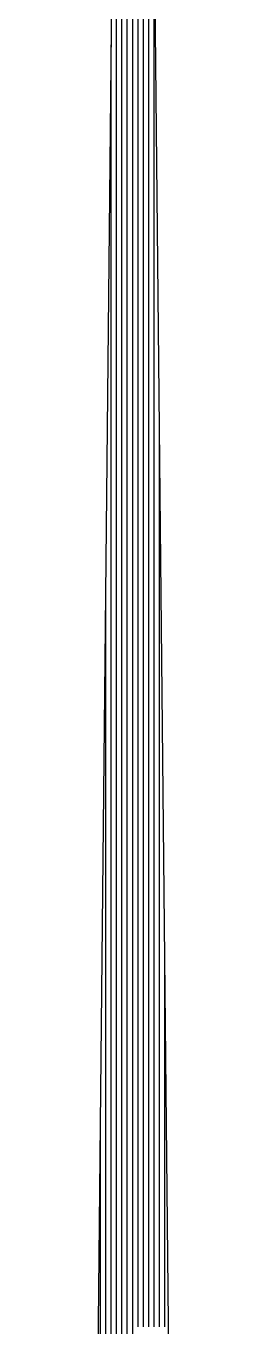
# Model space of a CAD drawing. Header units: metres. Extents: x 175929 to 176804, y 640596 to 641380.
# Drawn here: x 176777.53 to 176780.03, y 641148.8 to 641163.94 of the extents above; entities that cross this region are included whole.
import ezdxf

# ---------------------------------------------------------------- set-up
doc = ezdxf.new("R2010")
doc.units = ezdxf.units.M
doc.layers.add('C1680', color=8, linetype='Continuous')

# ---------------------------------------------------------------- blocks, each defined once
blk = doc.blocks.new('TAZAR_ZAFON')
at = {"color": 0}
for p, q in [((-21.489, -224.946), (-20.491, -125)), ((-19.489, -224.946), (-20.486, -125)), ((-20.496, -157.451), (-20.496, -125.483)), ((-20.446, -157.451), (-20.446, -129.043)), ((-20.546, -157.451), (-20.546, -130.491)), ((-20.396, -157.451), (-20.396, -134.053)), ((-20.596, -157.451), (-20.596, -135.5)), ((-20.346, -157.451), (-20.346, -139.063)), ((-20.646, -157.451), (-20.646, -140.509)), ((-20.296, -157.451), (-20.296, -144.073)), ((-20.696, -157.451), (-20.696, -145.518)), ((-20.246, -157.451), (-20.246, -149.083)), ((-20.746, -157.451), (-20.746, -150.526)), ((-20.196, -157.451), (-20.196, -154.094)), ((-20.796, -157.451), (-20.796, -155.535)), ((-20.869, -224.946), (-20.796, -157.451)), ((-20.819, -224.946), (-20.746, -157.451)), ((-20.769, -224.946), (-20.696, -157.451)), ((-20.719, -224.946), (-20.646, -157.451)), ((-20.669, -224.946), (-20.596, -157.451)), ((-20.619, -224.946), (-20.546, -157.451)), ((-20.569, -224.946), (-20.496, -157.451))]:
    blk.add_line(p, q, dxfattribs=at)

msp = doc.modelspace()

# ---------------------------------------------------------------- block references
at = {"layer": 'C1680', "xscale": 1.25, "yscale": 1.25, "zscale": 1.25}
msp.add_blockref('TAZAR_ZAFON', (176804.386, 641345.616), dxfattribs=at)

doc.saveas('drawing.dxf')
